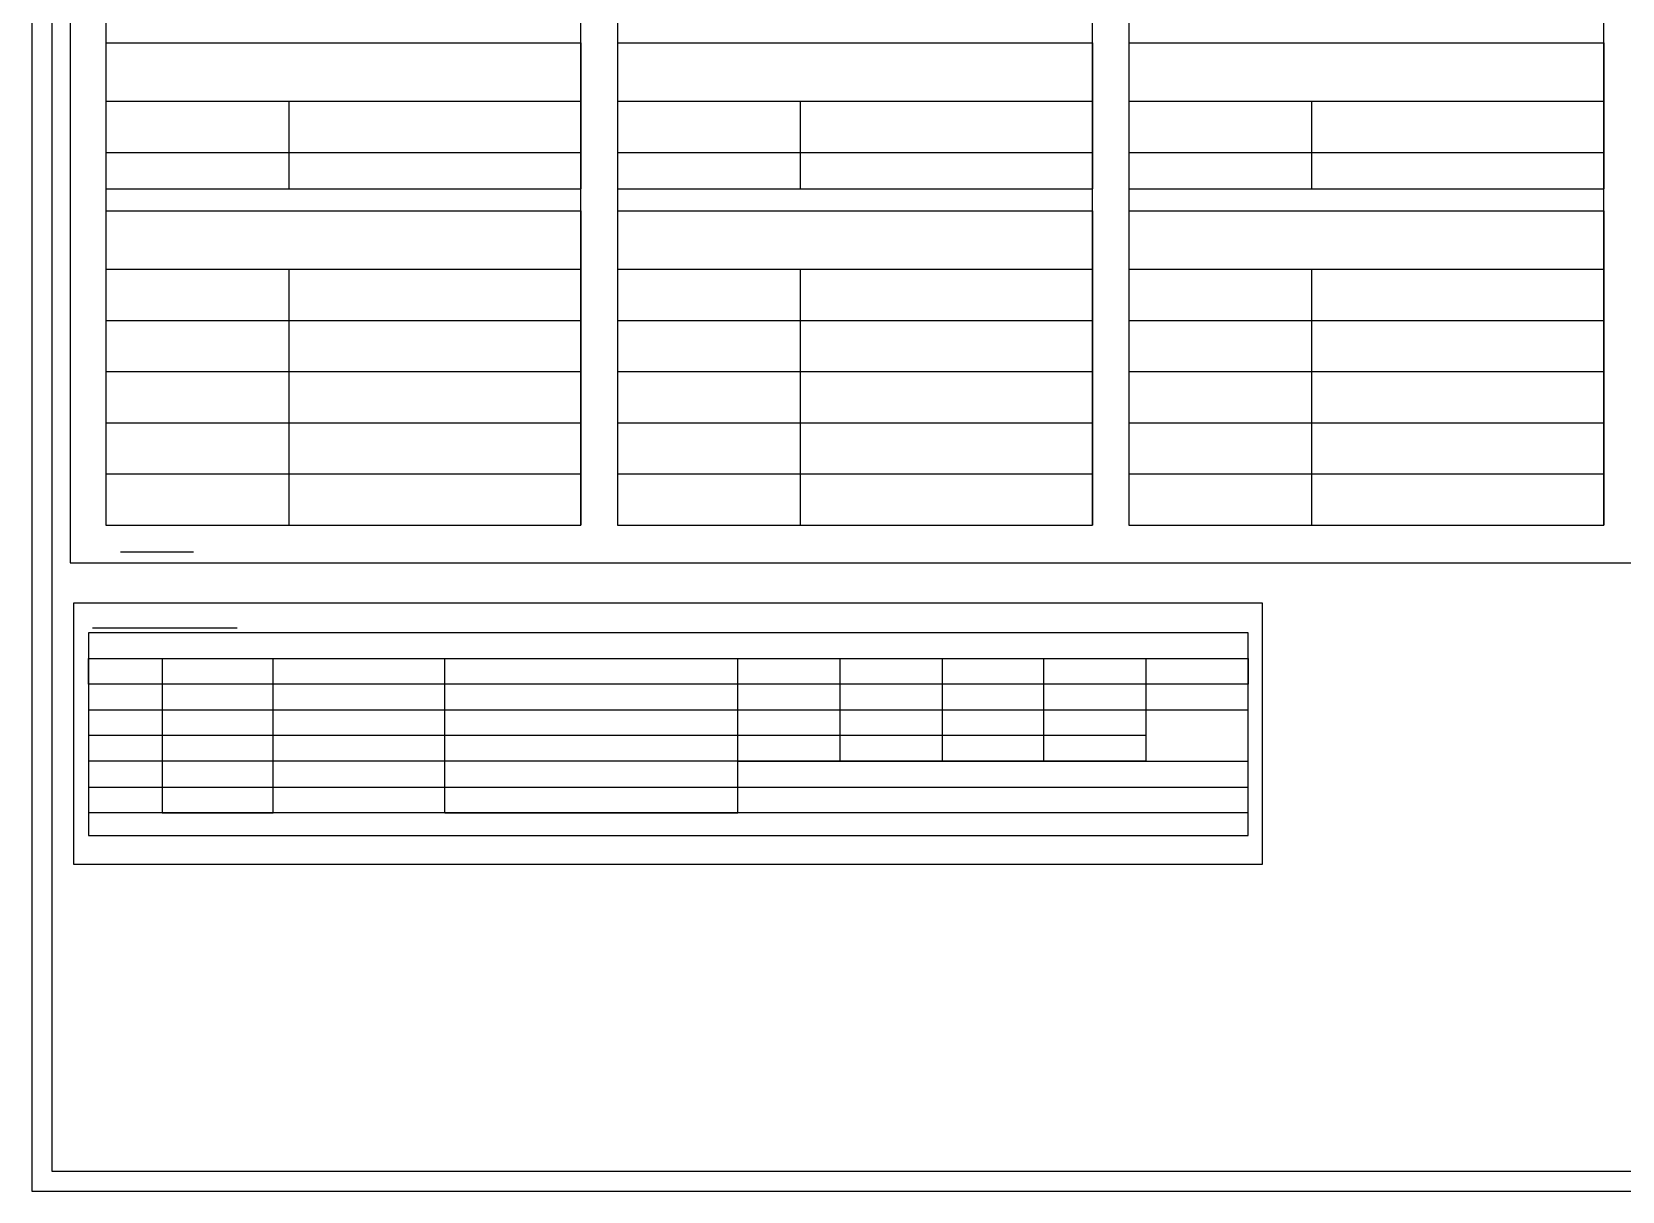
# Model space of a CAD drawing. Header units: millimetres. Extents: x 10 to 831, y 7 to 587.
# Drawn here: x 10.2 to 435.1, y 7 to 316.8 of the extents above; entities that cross this region are included whole.
import ezdxf

# ---------------------------------------------------------------- set-up
doc = ezdxf.new("R2010")
doc.units = ezdxf.units.MM
doc.layers.get('0').update_dxf_attribs({"linetype": 'CONTINUOUS'})

msp = doc.modelspace()

# ---------------------------------------------------------------- linework, layer by layer
at = {"color": 9}
for p, q in [((10.163, 586.863), (10.163, 7.0032)), ((15.5291, 581.501), (15.5291, 12.3679)), ((15.5291, 12.3679), (825.779, 12.3679)), ((10.163, 7.0032), (831.144, 7.0032))]:
    msp.add_line(p, q, dxfattribs=at)
at = {"color": 0}
for p, q in [((20.4088, 581.007), (20.4088, 174.906)), ((29.9751, 559.812), (29.9751, 185.004)), ((156.891, 185.004), (156.891, 559.812)), ((166.649, 559.812), (166.649, 185.004)), ((293.563, 185.004), (293.563, 559.812)), ((303.322, 559.812), (303.322, 185.004)), ((430.237, 185.004), (430.237, 559.812)), ((29.9751, 313.888), (156.891, 313.888)), ((156.891, 313.888), (156.891, 274.835)), ((156.891, 313.888), (156.891, 274.835)), ((166.649, 313.888), (293.563, 313.888)), ((293.563, 313.888), (293.563, 274.835)), ((293.563, 313.888), (293.563, 274.835)), ((303.322, 313.888), (430.237, 313.888)), ((430.237, 313.888), (430.237, 274.835)), ((29.9751, 298.267), (156.891, 298.267)), ((78.7961, 298.267), (78.7961, 274.835)), ((166.649, 298.267), (293.563, 298.267)), ((215.459, 298.267), (215.459, 274.835)), ((303.322, 298.267), (430.237, 298.267)), ((352.133, 298.267), (352.133, 274.835)), ((29.9751, 284.593), (156.891, 284.593)), ((166.649, 284.593), (293.563, 284.593)), ((303.322, 284.593), (430.237, 284.593)), ((29.9751, 274.835), (156.891, 274.835)), ((166.649, 274.835), (293.563, 274.835)), ((303.322, 274.835), (430.237, 274.835)), ((29.9751, 268.961), (156.891, 268.961)), ((156.891, 268.961), (156.891, 185.004)), ((156.891, 268.961), (156.891, 185.004)), ((166.649, 268.961), (293.563, 268.961)), ((293.563, 268.961), (293.563, 185.004)), ((293.563, 268.961), (293.563, 185.004)), ((303.322, 268.961), (430.237, 268.961)), ((430.237, 268.961), (430.237, 185.004)), ((29.9751, 253.34), (156.891, 253.34)), ((78.7961, 253.34), (78.7961, 185.004)), ((166.649, 253.34), (293.563, 253.34)), ((215.459, 253.34), (215.459, 185.004)), ((303.322, 253.34), (430.237, 253.34)), ((352.133, 253.34), (352.133, 185.004)), ((29.9751, 239.667), (156.891, 239.667)), ((166.649, 239.667), (293.563, 239.667)), ((303.322, 239.667), (430.237, 239.667)), ((29.9751, 226.004), (156.891, 226.004)), ((166.649, 226.004), (293.563, 226.004)), ((303.322, 226.004), (430.237, 226.004)), ((29.9751, 212.34), (156.891, 212.34)), ((166.649, 212.34), (293.563, 212.34)), ((303.322, 212.34), (430.237, 212.34)), ((29.9751, 198.666), (156.891, 198.666)), ((166.649, 198.666), (293.563, 198.666)), ((303.322, 198.666), (430.237, 198.666)), ((29.9751, 185.004), (156.891, 185.004)), ((29.9751, 185.004), (156.891, 185.004)), ((29.9751, 185.004), (156.891, 185.004)), ((166.649, 185.004), (293.563, 185.004)), ((166.649, 185.004), (293.563, 185.004)), ((166.649, 185.004), (293.563, 185.004)), ((303.322, 185.004), (430.237, 185.004)), ((303.322, 185.004), (430.237, 185.004)), ((303.322, 185.004), (430.237, 185.004)), ((20.4088, 174.906), (714.005, 174.906)), ((33.9025, 177.87), (53.3756, 177.87)), ((339.019, 164.166), (21.2659, 164.166)), ((21.2659, 164.166), (21.2659, 94.3681)), ((339.019, 94.3681), (339.019, 164.166)), ((26.3357, 157.551), (65.049, 157.551)), ((335.146, 156.206), (25.287, 156.206)), ((25.287, 156.206), (25.287, 102.062)), ((335.146, 102.062), (335.146, 156.206)), ((25.287, 149.338), (335.146, 149.338)), ((25.287, 142.47), (25.287, 149.338)), ((45.0247, 149.338), (45.0247, 108.137)), ((74.6485, 108.137), (74.6485, 149.338)), ((120.558, 108.137), (120.558, 149.338)), ((198.842, 108.137), (198.842, 149.338)), ((226.106, 149.338), (226.106, 121.874)), ((253.369, 149.338), (253.369, 121.874)), ((280.621, 121.874), (280.621, 149.338)), ((307.883, 121.874), (307.883, 149.338)), ((335.146, 149.338), (335.146, 142.47)), ((335.146, 142.47), (25.287, 142.47)), ((25.287, 135.6), (335.146, 135.6)), ((307.883, 128.743), (25.287, 128.743)), ((307.883, 121.874), (25.287, 121.874)), ((198.842, 121.874), (335.146, 121.874)), ((25.287, 115.006), (335.146, 115.006)), ((74.6485, 115.006), (120.558, 115.006)), ((335.146, 108.137), (25.287, 108.137)), ((45.0247, 108.137), (74.6485, 108.137)), ((120.558, 108.137), (198.842, 108.137)), ((25.287, 102.062), (335.146, 102.062)), ((21.2659, 94.3681), (339.019, 94.3681))]:
    msp.add_line(p, q, dxfattribs=at)

doc.saveas('drawing.dxf')
